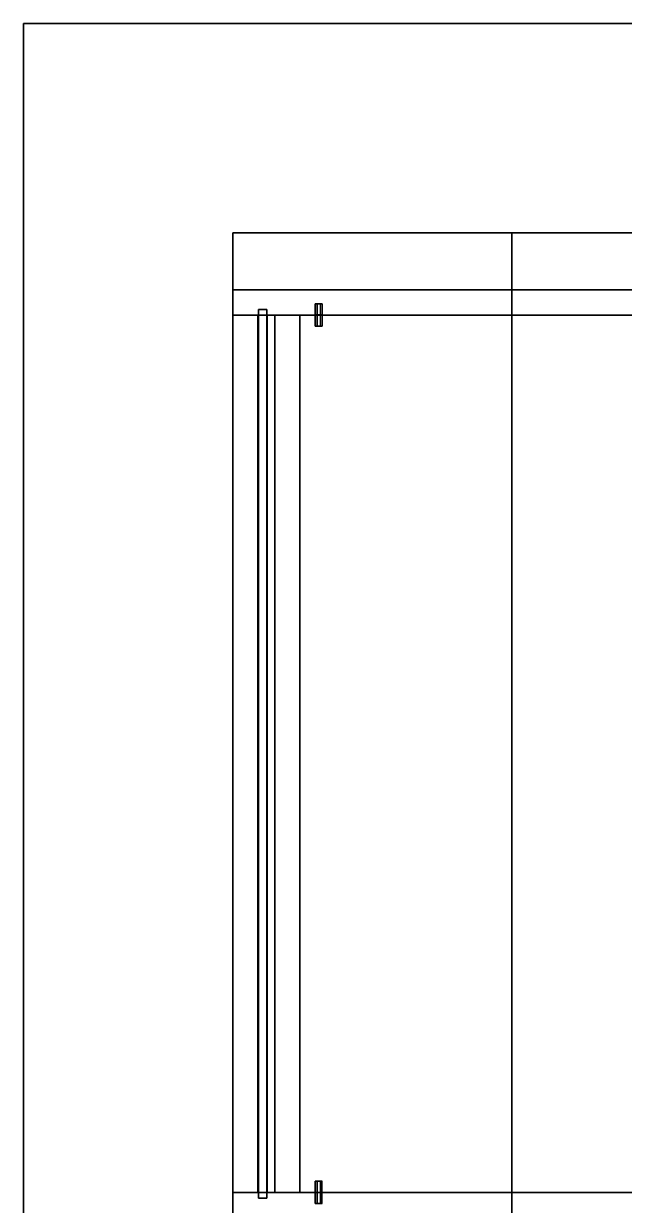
# Model space of a CAD drawing. Extents: x 0 to 2775, y -2341 to 0.
# Drawn here: x 18 to 449, y -848 to 0 of the extents above; entities that cross this region are included whole.
import ezdxf

# ---------------------------------------------------------------- set-up
doc = ezdxf.new("R2010")
doc.units = 0
for name, color, linetype in [('LAYER0', 7, 'CONTINUOUS'), ('LAYER1', 7, 'CONTINUOUS'), ('LAYER10', 7, 'CONTINUOUS'), ('LAYER151', 7, 'CONTINUOUS'), ('LAYER152', 7, 'CONTINUOUS'), ('LAYER153', 7, 'CONTINUOUS'), ('LAYER155', 254, 'CONTINUOUS'), ('LAYER157', 254, 'CONTINUOUS'), ('LAYER2', 2, 'CONTINUOUS'), ('LAYER24', 7, 'CONTINUOUS'), ('LAYER25', 7, 'CONTINUOUS'), ('LAYER27', 254, 'CONTINUOUS'), ('LAYER29', 254, 'CONTINUOUS'), ('LAYER30', 7, 'CONTINUOUS'), ('LAYER32', 254, 'CONTINUOUS'), ('LAYER34', 254, 'CONTINUOUS'), ('LAYER35', 7, 'CONTINUOUS'), ('LAYER37', 254, 'CONTINUOUS'), ('LAYER39', 254, 'CONTINUOUS'), ('LAYER40', 7, 'CONTINUOUS'), ('LAYER42', 254, 'CONTINUOUS'), ('LAYER44', 254, 'CONTINUOUS'), ('LAYER45', 7, 'CONTINUOUS'), ('LAYER47', 254, 'CONTINUOUS'), ('LAYER49', 254, 'CONTINUOUS'), ('LAYER50', 7, 'CONTINUOUS'), ('LAYER51', 7, 'CONTINUOUS'), ('LAYER53', 7, 'CONTINUOUS'), ('LAYER6', 7, 'CONTINUOUS')]:
    doc.layers.add(name, color=color, linetype=linetype)

msp = doc.modelspace()

# ---------------------------------------------------------------- linework, layer by layer
at = {"layer": 'LAYER0', "invisible_edges": 1}
for points in [[(2775, 0), (18, -2341), (18, 0), (2775, 0)], [(18, -2341), (2775, 0), (2775, -2341), (18, -2341)], [(18, 0, 5), (18, -2341), (18, -2341, 5), (18, 0, 5)], [(18, -2341), (18, 0, 5), (18, 0), (18, -2341)], [(18, 0, 5), (2775, 0), (18, 0), (18, 0, 5)], [(2775, 0), (18, 0, 5), (2775, 0, 5), (2775, 0)], [(2775, -2341, 5), (18, 0, 5), (18, -2341, 5), (2775, -2341, 5)], [(18, 0, 5), (2775, -2341, 5), (2775, 0, 5), (18, 0, 5)]]:
    msp.add_3dface(points, dxfattribs=at)
at = {"layer": 'LAYER1'}
for points, invisible_edges in [([(168, -150, 5), (18, 0, 5), (2775, 0, 5), (168, -150, 5)], 5), ([(18, 0, 5), (168, -150, 5), (18, -2341, 5), (18, 0, 5)], 3), ([(2775, 0, 2664), (2021, 0, 2236), (18, 0, 2664), (2775, 0, 2664)], 3), ([(796, 0, 2236), (18, 0, 2664), (2021, 0, 2236), (796, 0, 2236)], 3), ([(796, 0, 1106), (18, 0, 2664), (796, 0, 2236), (796, 0, 1106)], 3), ([(796, 0, 1106), (18, 0, 5), (18, 0, 2664), (796, 0, 1106)], 5), ([(18, 0, 5), (796, 0, 1106), (2775, 0, 5), (18, 0, 5)], 3), ([(18, 0, 2664), (18, -2341, 5), (18, -2341, 2664), (18, 0, 2664)], 1), ([(18, -2341, 5), (18, 0, 2664), (18, 0, 5), (18, -2341, 5)], 1), ([(168, -2191, 2664), (18, 0, 2664), (18, -2341, 2664), (168, -2191, 2664)], 5), ([(18, 0, 2664), (168, -2191, 2664), (168, -150, 2664), (18, 0, 2664)], 5), ([(18, 0, 2664), (168, -150, 2664), (2775, 0, 2664), (18, 0, 2664)], 3), ([(168, -150, 5), (2775, 0, 5), (2625, -150, 5), (168, -150, 5)], 3), ([(2775, 0, 2664), (168, -150, 2664), (2625, -150, 2664), (2775, 0, 2664)], 5), ([(168, -2191, 5), (18, -2341, 5), (168, -150, 5), (168, -2191, 5)], 3), ([(168, -150, 5), (168, -2191, 2664), (168, -2191, 5), (168, -150, 5)], 1), ([(168, -2191, 2664), (168, -150, 5), (168, -150, 2664), (168, -2191, 2664)], 1), ([(168, -150, 2664), (796, -150, 2236), (2625, -150, 2664), (168, -150, 2664)], 3), ([(168, -150, 2664), (796, -150, 1106), (796, -150, 2236), (168, -150, 2664)], 5), ([(1478.01, -150, 265), (168, -150, 5), (1538.01, -150, 265), (1478.01, -150, 265)], 3), ([(796, -150, 1106), (168, -150, 5), (1478.01, -150, 265), (796, -150, 1106)], 7), ([(168, -150, 5), (796, -150, 1106), (168, -150, 2664), (168, -150, 5)], 3), ([(2625, -150, 5), (1538.01, -150, 265), (168, -150, 5), (2625, -150, 5)], 3)]:
    msp.add_3dface(points, dxfattribs=dict(at, invisible_edges=invisible_edges))
at = {"layer": 'LAYER10', "invisible_edges": 1}
for points in [[(168, -838.334, 2464), (718, -209.0039, 2464), (168, -209.0039, 2464), (168, -838.334, 2464)], [(718, -209.0039, 2464), (168, -838.334, 2464), (718, -838.334, 2464), (718, -209.0039, 2464)], [(168, -209.0039, 2446), (718, -209.0039, 2464), (718, -209.0039, 2446), (168, -209.0039, 2446)], [(718, -209.0039, 2464), (168, -209.0039, 2446), (168, -209.0039, 2464), (718, -209.0039, 2464)], [(168, -209.0039, 2446), (168, -838.334, 2464), (168, -209.0039, 2464), (168, -209.0039, 2446)], [(168, -838.334, 2464), (168, -209.0039, 2446), (168, -838.334, 2446), (168, -838.334, 2464)], [(718, -838.334, 2446), (168, -209.0039, 2446), (718, -209.0039, 2446), (718, -838.334, 2446)], [(168, -209.0039, 2446), (718, -838.334, 2446), (168, -838.334, 2446), (168, -209.0039, 2446)], [(168, -838.334, 2464), (718, -838.334, 2446), (718, -838.334, 2464), (168, -838.334, 2464)], [(718, -838.334, 2446), (168, -838.334, 2464), (168, -838.334, 2446), (718, -838.334, 2446)]]:
    msp.add_3dface(points, dxfattribs=at)
at = {"layer": 'LAYER151', "invisible_edges": 1}
for points in [[(186.2999, -205.0029, 99), (192.2999, -842.333, 99), (186.2999, -842.333, 99), (186.2999, -205.0029, 99)], [(192.2999, -842.333, 99), (186.2999, -205.0029, 99), (192.2999, -205.0029, 99), (192.2999, -842.333, 99)], [(192.2999, -205.0029, 2450), (186.2999, -842.333, 2450), (192.2999, -842.333, 2450), (192.2999, -205.0029, 2450)], [(186.2999, -842.333, 2450), (192.2999, -205.0029, 2450), (186.2999, -205.0029, 2450), (186.2999, -842.333, 2450)], [(186.2999, -205.0029, 99), (192.2999, -205.0029, 2450), (192.2999, -205.0029, 99), (186.2999, -205.0029, 99)], [(192.2999, -205.0029, 2450), (186.2999, -205.0029, 99), (186.2999, -205.0029, 2450), (192.2999, -205.0029, 2450)], [(186.2999, -842.333, 2450), (186.2999, -205.0029, 99), (186.2999, -842.333, 99), (186.2999, -842.333, 2450)], [(186.2999, -205.0029, 99), (186.2999, -842.333, 2450), (186.2999, -205.0029, 2450), (186.2999, -205.0029, 99)], [(192.2999, -205.0029, 2450), (192.2999, -842.333, 99), (192.2999, -205.0029, 99), (192.2999, -205.0029, 2450)], [(192.2999, -842.333, 99), (192.2999, -205.0029, 2450), (192.2999, -842.333, 2450), (192.2999, -842.333, 99)], [(186.2999, -842.333, 2450), (192.2999, -842.333, 99), (192.2999, -842.333, 2450), (186.2999, -842.333, 2450)], [(192.2999, -842.333, 99), (186.2999, -842.333, 2450), (186.2999, -842.333, 99), (192.2999, -842.333, 99)]]:
    msp.add_3dface(points, dxfattribs=at)
at = {"layer": 'LAYER152', "invisible_edges": 1}
for points in [[(168, -209.0029, 1334.5), (168, -838.333, 1214.5), (168, -838.333, 1334.5), (168, -209.0029, 1334.5)], [(168, -838.333, 1214.5), (168, -209.0029, 1334.5), (168, -209.0029, 1214.5), (168, -838.333, 1214.5)], [(186, -209.0029, 1214.5), (168, -838.333, 1214.5), (168, -209.0029, 1214.5), (186, -209.0029, 1214.5)], [(168, -838.333, 1214.5), (186, -209.0029, 1214.5), (186, -838.333, 1214.5), (168, -838.333, 1214.5)], [(168, -209.0029, 1334.5), (186, -209.0029, 1214.5), (168, -209.0029, 1214.5), (168, -209.0029, 1334.5)], [(186, -209.0029, 1214.5), (168, -209.0029, 1334.5), (186, -209.0029, 1334.5), (186, -209.0029, 1214.5)], [(186, -838.333, 1334.5), (168, -209.0029, 1334.5), (168, -838.333, 1334.5), (186, -838.333, 1334.5)], [(168, -209.0029, 1334.5), (186, -838.333, 1334.5), (186, -209.0029, 1334.5), (168, -209.0029, 1334.5)], [(186, -209.0029, 1214.5), (186, -838.333, 1334.5), (186, -838.333, 1214.5), (186, -209.0029, 1214.5)], [(186, -838.333, 1334.5), (186, -209.0029, 1214.5), (186, -209.0029, 1334.5), (186, -838.333, 1334.5)], [(186, -838.333, 1334.5), (168, -838.333, 1214.5), (186, -838.333, 1214.5), (186, -838.333, 1334.5)], [(168, -838.333, 1214.5), (186, -838.333, 1334.5), (168, -838.333, 1334.5), (168, -838.333, 1214.5)]]:
    msp.add_3dface(points, dxfattribs=at)
at = {"layer": 'LAYER153', "invisible_edges": 1}
for points in [[(192.6, -209.0029, 1425), (658, -838.333, 1425), (192.6, -838.333, 1425), (192.6, -209.0029, 1425)], [(658, -838.333, 1425), (192.6, -209.0029, 1425), (658, -209.0029, 1425), (658, -838.333, 1425)], [(192.6, -209.0029, 1425), (658, -209.0029, 1443), (658, -209.0029, 1425), (192.6, -209.0029, 1425)], [(658, -209.0029, 1443), (192.6, -209.0029, 1425), (192.6, -209.0029, 1443), (658, -209.0029, 1443)], [(192.6, -838.333, 1443), (192.6, -209.0029, 1425), (192.6, -838.333, 1425), (192.6, -838.333, 1443)], [(192.6, -209.0029, 1425), (192.6, -838.333, 1443), (192.6, -209.0029, 1443), (192.6, -209.0029, 1425)], [(658, -209.0029, 1443), (192.6, -838.333, 1443), (658, -838.333, 1443), (658, -209.0029, 1443)], [(192.6, -838.333, 1443), (658, -209.0029, 1443), (192.6, -209.0029, 1443), (192.6, -838.333, 1443)], [(192.6, -838.333, 1443), (658, -838.333, 1425), (658, -838.333, 1443), (192.6, -838.333, 1443)], [(658, -838.333, 1425), (192.6, -838.333, 1443), (192.6, -838.333, 1425), (658, -838.333, 1425)]]:
    msp.add_3dface(points, dxfattribs=at)
at = {"layer": 'LAYER155'}
for points in [[(232.1, -830.333, 1422.5), (227.1, -830.333, 1422.5), (228.35, -830.333, 1424.665), (230.85, -830.333, 1424.665)], [(232.1, -830.333, 1422.5), (230.85, -830.333, 1420.335), (228.35, -830.333, 1420.335), (227.1, -830.333, 1422.5)], [(226.6, -838.283, 1422.5), (232.6, -838.283, 1422.5), (231.1, -838.283, 1425.098), (228.1, -838.283, 1425.098)], [(226.6, -838.283, 1422.5), (232.6, -838.283, 1422.5), (231.1, -838.283, 1419.902), (228.1, -838.283, 1419.902)], [(226.6, -838.3831, 1422.5), (232.6, -838.3831, 1422.5), (231.1, -838.3831, 1425.098), (228.1, -838.3831, 1425.098)], [(226.6, -838.3831, 1422.5), (232.6, -838.3831, 1422.5), (231.1, -838.3831, 1419.902), (228.1, -838.3831, 1419.902)], [(232.1, -846.333, 1422.5), (227.1, -846.333, 1422.5), (228.35, -846.333, 1424.665), (230.85, -846.333, 1424.665)], [(232.1, -846.333, 1422.5), (230.85, -846.333, 1420.335), (228.35, -846.333, 1420.335), (227.1, -846.333, 1422.5)]]:
    msp.add_3dface(points, dxfattribs=at)
at = {"layer": 'LAYER157'}
for points in [[(232.1, -201.0039, 1422.5), (227.1, -201.0039, 1422.5), (228.35, -201.0039, 1424.665), (230.85, -201.0039, 1424.665)], [(232.1, -201.0039, 1422.5), (230.85, -201.0039, 1420.335), (228.35, -201.0039, 1420.335), (227.1, -201.0039, 1422.5)], [(226.6, -208.9539, 1422.5), (232.6, -208.9539, 1422.5), (231.1, -208.9539, 1425.098), (228.1, -208.9539, 1425.098)], [(226.6, -208.9539, 1422.5), (232.6, -208.9539, 1422.5), (231.1, -208.9539, 1419.902), (228.1, -208.9539, 1419.902)], [(226.6, -209.054, 1422.5), (232.6, -209.054, 1422.5), (231.1, -209.054, 1425.098), (228.1, -209.054, 1425.098)], [(226.6, -209.054, 1422.5), (232.6, -209.054, 1422.5), (231.1, -209.054, 1419.902), (228.1, -209.054, 1419.902)], [(232.1, -217.0039, 1422.5), (227.1, -217.0039, 1422.5), (228.35, -217.0039, 1424.665), (230.85, -217.0039, 1424.665)], [(232.1, -217.0039, 1422.5), (230.85, -217.0039, 1420.335), (228.35, -217.0039, 1420.335), (227.1, -217.0039, 1422.5)]]:
    msp.add_3dface(points, dxfattribs=at)
at = {"layer": 'LAYER2', "invisible_edges": 1}
for points in [[(168, -150, 2664), (168, -2191, 2471), (168, -2191, 2664), (168, -150, 2664)], [(168, -2191, 2471), (168, -150, 2664), (168, -150, 2471), (168, -2191, 2471)], [(368, -150, 2471), (168, -2191, 2471), (168, -150, 2471), (368, -150, 2471)], [(168, -2191, 2471), (368, -150, 2471), (368, -2191, 2471), (168, -2191, 2471)], [(168, -150, 2664), (368, -150, 2471), (168, -150, 2471), (168, -150, 2664)], [(368, -150, 2471), (168, -150, 2664), (368, -150, 2664), (368, -150, 2471)], [(368, -2191, 2664), (168, -150, 2664), (168, -2191, 2664), (368, -2191, 2664)], [(168, -150, 2664), (368, -2191, 2664), (368, -150, 2664), (168, -150, 2664)], [(368, -150, 2471), (368, -2191, 2664), (368, -2191, 2471), (368, -150, 2471)], [(368, -2191, 2664), (368, -150, 2471), (368, -150, 2664), (368, -2191, 2664)]]:
    msp.add_3dface(points, dxfattribs=at)
at = {"layer": 'LAYER24', "invisible_edges": 1}
for points in [[(192.6, -838.334, 2039), (658, -209.0039, 2039), (192.6, -209.0039, 2039), (192.6, -838.334, 2039)], [(658, -209.0039, 2039), (192.6, -838.334, 2039), (658, -838.334, 2039), (658, -209.0039, 2039)], [(192.6, -209.0039, 2021), (658, -209.0039, 2039), (658, -209.0039, 2021), (192.6, -209.0039, 2021)], [(658, -209.0039, 2039), (192.6, -209.0039, 2021), (192.6, -209.0039, 2039), (658, -209.0039, 2039)], [(192.6, -209.0039, 2021), (192.6, -838.334, 2039), (192.6, -209.0039, 2039), (192.6, -209.0039, 2021)], [(192.6, -838.334, 2039), (192.6, -209.0039, 2021), (192.6, -838.334, 2021), (192.6, -838.334, 2039)], [(658, -838.334, 2021), (192.6, -209.0039, 2021), (658, -209.0039, 2021), (658, -838.334, 2021)], [(192.6, -209.0039, 2021), (658, -838.334, 2021), (192.6, -838.334, 2021), (192.6, -209.0039, 2021)], [(192.6, -838.334, 2039), (658, -838.334, 2021), (658, -838.334, 2039), (192.6, -838.334, 2039)], [(658, -838.334, 2021), (192.6, -838.334, 2039), (192.6, -838.334, 2021), (658, -838.334, 2021)]]:
    msp.add_3dface(points, dxfattribs=at)
at = {"layer": 'LAYER25', "invisible_edges": 1}
for points in [[(192.6, -209.0039, 889), (658, -838.334, 889), (192.6, -838.334, 889), (192.6, -209.0039, 889)], [(658, -838.334, 889), (192.6, -209.0039, 889), (658, -209.0039, 889), (658, -838.334, 889)], [(192.6, -209.0039, 889), (658, -209.0039, 907), (658, -209.0039, 889), (192.6, -209.0039, 889)], [(658, -209.0039, 907), (192.6, -209.0039, 889), (192.6, -209.0039, 907), (658, -209.0039, 907)], [(192.6, -838.334, 907), (192.6, -209.0039, 889), (192.6, -838.334, 889), (192.6, -838.334, 907)], [(192.6, -209.0039, 889), (192.6, -838.334, 907), (192.6, -209.0039, 907), (192.6, -209.0039, 889)], [(658, -209.0039, 907), (192.6, -838.334, 907), (658, -838.334, 907), (658, -209.0039, 907)], [(192.6, -838.334, 907), (658, -209.0039, 907), (192.6, -209.0039, 907), (192.6, -838.334, 907)], [(192.6, -838.334, 907), (658, -838.334, 889), (658, -838.334, 907), (192.6, -838.334, 907)], [(658, -838.334, 889), (192.6, -838.334, 907), (192.6, -838.334, 889), (658, -838.334, 889)]]:
    msp.add_3dface(points, dxfattribs=at)
at = {"layer": 'LAYER27'}
for points in [[(232.1, -830.334, 886.5), (227.1, -830.334, 886.5), (228.35, -830.334, 888.665), (230.85, -830.334, 888.665)], [(232.1, -830.334, 886.5), (230.85, -830.334, 884.3349), (228.35, -830.334, 884.3349), (227.1, -830.334, 886.5)], [(226.6, -838.2839, 886.5), (232.6, -838.2839, 886.5), (231.1, -838.2839, 889.0981), (228.1, -838.2839, 889.0981)], [(226.6, -838.2839, 886.5), (232.6, -838.2839, 886.5), (231.1, -838.2839, 883.9019), (228.1, -838.2839, 883.9019)], [(226.6, -838.384, 886.5), (232.6, -838.384, 886.5), (231.1, -838.384, 889.0981), (228.1, -838.384, 889.0981)], [(226.6, -838.384, 886.5), (232.6, -838.384, 886.5), (231.1, -838.384, 883.9019), (228.1, -838.384, 883.9019)], [(232.1, -846.334, 886.5), (227.1, -846.334, 886.5), (228.35, -846.334, 888.665), (230.85, -846.334, 888.665)], [(232.1, -846.334, 886.5), (230.85, -846.334, 884.3349), (228.35, -846.334, 884.3349), (227.1, -846.334, 886.5)]]:
    msp.add_3dface(points, dxfattribs=at)
at = {"layer": 'LAYER29'}
for points in [[(232.1, -201.0039, 886.5), (227.1, -201.0039, 886.5), (228.35, -201.0039, 888.665), (230.85, -201.0039, 888.665)], [(232.1, -201.0039, 886.5), (230.85, -201.0039, 884.3349), (228.35, -201.0039, 884.3349), (227.1, -201.0039, 886.5)], [(226.6, -208.9539, 886.5), (232.6, -208.9539, 886.5), (231.1, -208.9539, 889.0981), (228.1, -208.9539, 889.0981)], [(226.6, -208.9539, 886.5), (232.6, -208.9539, 886.5), (231.1, -208.9539, 883.9019), (228.1, -208.9539, 883.9019)], [(226.6, -209.054, 886.5), (232.6, -209.054, 886.5), (231.1, -209.054, 889.0981), (228.1, -209.054, 889.0981)], [(226.6, -209.054, 886.5), (232.6, -209.054, 886.5), (231.1, -209.054, 883.9019), (228.1, -209.054, 883.9019)], [(232.1, -217.0039, 886.5), (227.1, -217.0039, 886.5), (228.35, -217.0039, 888.665), (230.85, -217.0039, 888.665)], [(232.1, -217.0039, 886.5), (230.85, -217.0039, 884.3349), (228.35, -217.0039, 884.3349), (227.1, -217.0039, 886.5)]]:
    msp.add_3dface(points, dxfattribs=at)
at = {"layer": 'LAYER30', "invisible_edges": 1}
for points in [[(192.6, -209.0039, 353), (658, -838.334, 353), (192.6, -838.334, 353), (192.6, -209.0039, 353)], [(658, -838.334, 353), (192.6, -209.0039, 353), (658, -209.0039, 353), (658, -838.334, 353)], [(192.6, -209.0039, 353), (658, -209.0039, 371), (658, -209.0039, 353), (192.6, -209.0039, 353)], [(658, -209.0039, 371), (192.6, -209.0039, 353), (192.6, -209.0039, 371), (658, -209.0039, 371)], [(192.6, -838.334, 371), (192.6, -209.0039, 353), (192.6, -838.334, 353), (192.6, -838.334, 371)], [(192.6, -209.0039, 353), (192.6, -838.334, 371), (192.6, -209.0039, 371), (192.6, -209.0039, 353)], [(658, -209.0039, 371), (192.6, -838.334, 371), (658, -838.334, 371), (658, -209.0039, 371)], [(192.6, -838.334, 371), (658, -209.0039, 371), (192.6, -209.0039, 371), (192.6, -838.334, 371)], [(192.6, -838.334, 371), (658, -838.334, 353), (658, -838.334, 371), (192.6, -838.334, 371)], [(658, -838.334, 353), (192.6, -838.334, 371), (192.6, -838.334, 353), (658, -838.334, 353)]]:
    msp.add_3dface(points, dxfattribs=at)
at = {"layer": 'LAYER32'}
for points in [[(232.1, -830.334, 350.5), (227.1, -830.334, 350.5), (228.35, -830.334, 352.665), (230.85, -830.334, 352.665)], [(232.1, -830.334, 350.5), (230.85, -830.334, 348.3349), (228.35, -830.334, 348.3349), (227.1, -830.334, 350.5)], [(226.6, -838.2839, 350.5), (232.6, -838.2839, 350.5), (231.1, -838.2839, 353.0981), (228.1, -838.2839, 353.0981)], [(226.6, -838.2839, 350.5), (232.6, -838.2839, 350.5), (231.1, -838.2839, 347.9019), (228.1, -838.2839, 347.9019)], [(226.6, -838.384, 350.5), (232.6, -838.384, 350.5), (231.1, -838.384, 353.0981), (228.1, -838.384, 353.0981)], [(226.6, -838.384, 350.5), (232.6, -838.384, 350.5), (231.1, -838.384, 347.9019), (228.1, -838.384, 347.9019)], [(232.1, -846.334, 350.5), (227.1, -846.334, 350.5), (228.35, -846.334, 352.665), (230.85, -846.334, 352.665)], [(232.1, -846.334, 350.5), (230.85, -846.334, 348.3349), (228.35, -846.334, 348.3349), (227.1, -846.334, 350.5)]]:
    msp.add_3dface(points, dxfattribs=at)
at = {"layer": 'LAYER34'}
for points in [[(232.1, -201.0039, 350.5), (227.1, -201.0039, 350.5), (228.35, -201.0039, 352.665), (230.85, -201.0039, 352.665)], [(232.1, -201.0039, 350.5), (230.85, -201.0039, 348.3349), (228.35, -201.0039, 348.3349), (227.1, -201.0039, 350.5)], [(226.6, -208.9539, 350.5), (232.6, -208.9539, 350.5), (231.1, -208.9539, 353.0981), (228.1, -208.9539, 353.0981)], [(226.6, -208.9539, 350.5), (232.6, -208.9539, 350.5), (231.1, -208.9539, 347.9019), (228.1, -208.9539, 347.9019)], [(226.6, -209.054, 350.5), (232.6, -209.054, 350.5), (231.1, -209.054, 353.0981), (228.1, -209.054, 353.0981)], [(226.6, -209.054, 350.5), (232.6, -209.054, 350.5), (231.1, -209.054, 347.9019), (228.1, -209.054, 347.9019)], [(232.1, -217.0039, 350.5), (227.1, -217.0039, 350.5), (228.35, -217.0039, 352.665), (230.85, -217.0039, 352.665)], [(232.1, -217.0039, 350.5), (230.85, -217.0039, 348.3349), (228.35, -217.0039, 348.3349), (227.1, -217.0039, 350.5)]]:
    msp.add_3dface(points, dxfattribs=at)
at = {"layer": 'LAYER35', "invisible_edges": 1}
for points in [[(192.6, -209.0039, 621), (658, -838.334, 621), (192.6, -838.334, 621), (192.6, -209.0039, 621)], [(658, -838.334, 621), (192.6, -209.0039, 621), (658, -209.0039, 621), (658, -838.334, 621)], [(192.6, -209.0039, 621), (658, -209.0039, 639), (658, -209.0039, 621), (192.6, -209.0039, 621)], [(658, -209.0039, 639), (192.6, -209.0039, 621), (192.6, -209.0039, 639), (658, -209.0039, 639)], [(192.6, -838.334, 639), (192.6, -209.0039, 621), (192.6, -838.334, 621), (192.6, -838.334, 639)], [(192.6, -209.0039, 621), (192.6, -838.334, 639), (192.6, -209.0039, 639), (192.6, -209.0039, 621)], [(658, -209.0039, 639), (192.6, -838.334, 639), (658, -838.334, 639), (658, -209.0039, 639)], [(192.6, -838.334, 639), (658, -209.0039, 639), (192.6, -209.0039, 639), (192.6, -838.334, 639)], [(192.6, -838.334, 639), (658, -838.334, 621), (658, -838.334, 639), (192.6, -838.334, 639)], [(658, -838.334, 621), (192.6, -838.334, 639), (192.6, -838.334, 621), (658, -838.334, 621)]]:
    msp.add_3dface(points, dxfattribs=at)
at = {"layer": 'LAYER37'}
for points in [[(232.1, -830.334, 618.5), (227.1, -830.334, 618.5), (228.35, -830.334, 620.665), (230.85, -830.334, 620.665)], [(232.1, -830.334, 618.5), (230.85, -830.334, 616.3349), (228.35, -830.334, 616.3349), (227.1, -830.334, 618.5)], [(226.6, -838.2839, 618.5), (232.6, -838.2839, 618.5), (231.1, -838.2839, 621.0981), (228.1, -838.2839, 621.0981)], [(226.6, -838.2839, 618.5), (232.6, -838.2839, 618.5), (231.1, -838.2839, 615.9019), (228.1, -838.2839, 615.9019)], [(226.6, -838.384, 618.5), (232.6, -838.384, 618.5), (231.1, -838.384, 621.0981), (228.1, -838.384, 621.0981)], [(226.6, -838.384, 618.5), (232.6, -838.384, 618.5), (231.1, -838.384, 615.9019), (228.1, -838.384, 615.9019)], [(232.1, -846.334, 618.5), (227.1, -846.334, 618.5), (228.35, -846.334, 620.665), (230.85, -846.334, 620.665)], [(232.1, -846.334, 618.5), (230.85, -846.334, 616.3349), (228.35, -846.334, 616.3349), (227.1, -846.334, 618.5)]]:
    msp.add_3dface(points, dxfattribs=at)
at = {"layer": 'LAYER39'}
for points in [[(232.1, -201.0039, 618.5), (227.1, -201.0039, 618.5), (228.35, -201.0039, 620.665), (230.85, -201.0039, 620.665)], [(232.1, -201.0039, 618.5), (230.85, -201.0039, 616.3349), (228.35, -201.0039, 616.3349), (227.1, -201.0039, 618.5)], [(226.6, -208.9539, 618.5), (232.6, -208.9539, 618.5), (231.1, -208.9539, 621.0981), (228.1, -208.9539, 621.0981)], [(226.6, -208.9539, 618.5), (232.6, -208.9539, 618.5), (231.1, -208.9539, 615.9019), (228.1, -208.9539, 615.9019)], [(226.6, -209.054, 618.5), (232.6, -209.054, 618.5), (231.1, -209.054, 621.0981), (228.1, -209.054, 621.0981)], [(226.6, -209.054, 618.5), (232.6, -209.054, 618.5), (231.1, -209.054, 615.9019), (228.1, -209.054, 615.9019)], [(232.1, -217.0039, 618.5), (227.1, -217.0039, 618.5), (228.35, -217.0039, 620.665), (230.85, -217.0039, 620.665)], [(232.1, -217.0039, 618.5), (230.85, -217.0039, 616.3349), (228.35, -217.0039, 616.3349), (227.1, -217.0039, 618.5)]]:
    msp.add_3dface(points, dxfattribs=at)
at = {"layer": 'LAYER40', "invisible_edges": 1}
for points in [[(192.6, -209.0039, 1157), (658, -838.334, 1157), (192.6, -838.334, 1157), (192.6, -209.0039, 1157)], [(658, -838.334, 1157), (192.6, -209.0039, 1157), (658, -209.0039, 1157), (658, -838.334, 1157)], [(192.6, -209.0039, 1157), (658, -209.0039, 1175), (658, -209.0039, 1157), (192.6, -209.0039, 1157)], [(658, -209.0039, 1175), (192.6, -209.0039, 1157), (192.6, -209.0039, 1175), (658, -209.0039, 1175)], [(192.6, -838.334, 1175), (192.6, -209.0039, 1157), (192.6, -838.334, 1157), (192.6, -838.334, 1175)], [(192.6, -209.0039, 1157), (192.6, -838.334, 1175), (192.6, -209.0039, 1175), (192.6, -209.0039, 1157)], [(658, -209.0039, 1175), (192.6, -838.334, 1175), (658, -838.334, 1175), (658, -209.0039, 1175)], [(192.6, -838.334, 1175), (658, -209.0039, 1175), (192.6, -209.0039, 1175), (192.6, -838.334, 1175)], [(192.6, -838.334, 1175), (658, -838.334, 1157), (658, -838.334, 1175), (192.6, -838.334, 1175)], [(658, -838.334, 1157), (192.6, -838.334, 1175), (192.6, -838.334, 1157), (658, -838.334, 1157)]]:
    msp.add_3dface(points, dxfattribs=at)
at = {"layer": 'LAYER42'}
for points in [[(232.1, -830.334, 1154.5), (227.1, -830.334, 1154.5), (228.35, -830.334, 1156.665), (230.85, -830.334, 1156.665)], [(232.1, -830.334, 1154.5), (230.85, -830.334, 1152.335), (228.35, -830.334, 1152.335), (227.1, -830.334, 1154.5)], [(226.6, -838.2839, 1154.5), (232.6, -838.2839, 1154.5), (231.1, -838.2839, 1157.098), (228.1, -838.2839, 1157.098)], [(226.6, -838.2839, 1154.5), (232.6, -838.2839, 1154.5), (231.1, -838.2839, 1151.902), (228.1, -838.2839, 1151.902)], [(226.6, -838.384, 1154.5), (232.6, -838.384, 1154.5), (231.1, -838.384, 1157.098), (228.1, -838.384, 1157.098)], [(226.6, -838.384, 1154.5), (232.6, -838.384, 1154.5), (231.1, -838.384, 1151.902), (228.1, -838.384, 1151.902)], [(232.1, -846.334, 1154.5), (227.1, -846.334, 1154.5), (228.35, -846.334, 1156.665), (230.85, -846.334, 1156.665)], [(232.1, -846.334, 1154.5), (230.85, -846.334, 1152.335), (228.35, -846.334, 1152.335), (227.1, -846.334, 1154.5)]]:
    msp.add_3dface(points, dxfattribs=at)
at = {"layer": 'LAYER44'}
for points in [[(232.1, -201.0039, 1154.5), (227.1, -201.0039, 1154.5), (228.35, -201.0039, 1156.665), (230.85, -201.0039, 1156.665)], [(232.1, -201.0039, 1154.5), (230.85, -201.0039, 1152.335), (228.35, -201.0039, 1152.335), (227.1, -201.0039, 1154.5)], [(226.6, -208.9539, 1154.5), (232.6, -208.9539, 1154.5), (231.1, -208.9539, 1157.098), (228.1, -208.9539, 1157.098)], [(226.6, -208.9539, 1154.5), (232.6, -208.9539, 1154.5), (231.1, -208.9539, 1151.902), (228.1, -208.9539, 1151.902)], [(226.6, -209.054, 1154.5), (232.6, -209.054, 1154.5), (231.1, -209.054, 1157.098), (228.1, -209.054, 1157.098)], [(226.6, -209.054, 1154.5), (232.6, -209.054, 1154.5), (231.1, -209.054, 1151.902), (228.1, -209.054, 1151.902)], [(232.1, -217.0039, 1154.5), (227.1, -217.0039, 1154.5), (228.35, -217.0039, 1156.665), (230.85, -217.0039, 1156.665)], [(232.1, -217.0039, 1154.5), (230.85, -217.0039, 1152.335), (228.35, -217.0039, 1152.335), (227.1, -217.0039, 1154.5)]]:
    msp.add_3dface(points, dxfattribs=at)
at = {"layer": 'LAYER45', "invisible_edges": 1}
for points in [[(192.6, -209.0039, 1693), (658, -838.334, 1693), (192.6, -838.334, 1693), (192.6, -209.0039, 1693)], [(658, -838.334, 1693), (192.6, -209.0039, 1693), (658, -209.0039, 1693), (658, -838.334, 1693)], [(192.6, -209.0039, 1693), (658, -209.0039, 1711), (658, -209.0039, 1693), (192.6, -209.0039, 1693)], [(658, -209.0039, 1711), (192.6, -209.0039, 1693), (192.6, -209.0039, 1711), (658, -209.0039, 1711)], [(192.6, -838.334, 1711), (192.6, -209.0039, 1693), (192.6, -838.334, 1693), (192.6, -838.334, 1711)], [(192.6, -209.0039, 1693), (192.6, -838.334, 1711), (192.6, -209.0039, 1711), (192.6, -209.0039, 1693)], [(658, -209.0039, 1711), (192.6, -838.334, 1711), (658, -838.334, 1711), (658, -209.0039, 1711)], [(192.6, -838.334, 1711), (658, -209.0039, 1711), (192.6, -209.0039, 1711), (192.6, -838.334, 1711)], [(192.6, -838.334, 1711), (658, -838.334, 1693), (658, -838.334, 1711), (192.6, -838.334, 1711)], [(658, -838.334, 1693), (192.6, -838.334, 1711), (192.6, -838.334, 1693), (658, -838.334, 1693)]]:
    msp.add_3dface(points, dxfattribs=at)
at = {"layer": 'LAYER47'}
for points in [[(232.1, -830.334, 1690.5), (227.1, -830.334, 1690.5), (228.35, -830.334, 1692.665), (230.85, -830.334, 1692.665)], [(232.1, -830.334, 1690.5), (230.85, -830.334, 1688.335), (228.35, -830.334, 1688.335), (227.1, -830.334, 1690.5)], [(226.6, -838.2839, 1690.5), (232.6, -838.2839, 1690.5), (231.1, -838.2839, 1693.098), (228.1, -838.2839, 1693.098)], [(226.6, -838.2839, 1690.5), (232.6, -838.2839, 1690.5), (231.1, -838.2839, 1687.902), (228.1, -838.2839, 1687.902)], [(226.6, -838.384, 1690.5), (232.6, -838.384, 1690.5), (231.1, -838.384, 1693.098), (228.1, -838.384, 1693.098)], [(226.6, -838.384, 1690.5), (232.6, -838.384, 1690.5), (231.1, -838.384, 1687.902), (228.1, -838.384, 1687.902)], [(232.1, -846.334, 1690.5), (227.1, -846.334, 1690.5), (228.35, -846.334, 1692.665), (230.85, -846.334, 1692.665)], [(232.1, -846.334, 1690.5), (230.85, -846.334, 1688.335), (228.35, -846.334, 1688.335), (227.1, -846.334, 1690.5)]]:
    msp.add_3dface(points, dxfattribs=at)
at = {"layer": 'LAYER49'}
for points in [[(232.1, -201.0039, 1690.5), (227.1, -201.0039, 1690.5), (228.35, -201.0039, 1692.665), (230.85, -201.0039, 1692.665)], [(232.1, -201.0039, 1690.5), (230.85, -201.0039, 1688.335), (228.35, -201.0039, 1688.335), (227.1, -201.0039, 1690.5)], [(226.6, -208.9539, 1690.5), (232.6, -208.9539, 1690.5), (231.1, -208.9539, 1693.098), (228.1, -208.9539, 1693.098)], [(226.6, -208.9539, 1690.5), (232.6, -208.9539, 1690.5), (231.1, -208.9539, 1687.902), (228.1, -208.9539, 1687.902)], [(226.6, -209.054, 1690.5), (232.6, -209.054, 1690.5), (231.1, -209.054, 1693.098), (228.1, -209.054, 1693.098)], [(226.6, -209.054, 1690.5), (232.6, -209.054, 1690.5), (231.1, -209.054, 1687.902), (228.1, -209.054, 1687.902)], [(232.1, -217.0039, 1690.5), (227.1, -217.0039, 1690.5), (228.35, -217.0039, 1692.665), (230.85, -217.0039, 1692.665)], [(232.1, -217.0039, 1690.5), (230.85, -217.0039, 1688.335), (228.35, -217.0039, 1688.335), (227.1, -217.0039, 1690.5)]]:
    msp.add_3dface(points, dxfattribs=at)
at = {"layer": 'LAYER50', "invisible_edges": 1}
for points in [[(168, -838.334, 2465), (718, -838.334, 5), (168, -838.334, 5), (168, -838.334, 2465)], [(718, -838.334, 5), (168, -838.334, 2465), (718, -838.334, 2465), (718, -838.334, 5)], [(168, -856.334, 5), (718, -838.334, 5), (718, -856.334, 5), (168, -856.334, 5)], [(718, -838.334, 5), (168, -856.334, 5), (168, -838.334, 5), (718, -838.334, 5)], [(168, -838.334, 2465), (718, -856.334, 2465), (718, -838.334, 2465), (168, -838.334, 2465)], [(718, -856.334, 2465), (168, -838.334, 2465), (168, -856.334, 2465), (718, -856.334, 2465)], [(168, -856.334, 5), (168, -838.334, 2465), (168, -838.334, 5), (168, -856.334, 5)], [(168, -838.334, 2465), (168, -856.334, 5), (168, -856.334, 2465), (168, -838.334, 2465)]]:
    msp.add_3dface(points, dxfattribs=at)
at = {"layer": 'LAYER51', "invisible_edges": 1}
for points in [[(168, -209.0039, 85), (718, -838.334, 85), (168, -838.334, 85), (168, -209.0039, 85)], [(718, -838.334, 85), (168, -209.0039, 85), (718, -209.0039, 85), (718, -838.334, 85)], [(168, -209.0039, 85), (718, -209.0039, 103), (718, -209.0039, 85), (168, -209.0039, 85)], [(718, -209.0039, 103), (168, -209.0039, 85), (168, -209.0039, 103), (718, -209.0039, 103)], [(168, -838.334, 103), (168, -209.0039, 85), (168, -838.334, 85), (168, -838.334, 103)], [(168, -209.0039, 85), (168, -838.334, 103), (168, -209.0039, 103), (168, -209.0039, 85)], [(718, -209.0039, 103), (168, -838.334, 103), (718, -838.334, 103), (718, -209.0039, 103)], [(168, -838.334, 103), (718, -209.0039, 103), (168, -209.0039, 103), (168, -838.334, 103)], [(168, -838.334, 103), (718, -838.334, 85), (718, -838.334, 103), (168, -838.334, 103)], [(718, -838.334, 85), (168, -838.334, 103), (168, -838.334, 85), (718, -838.334, 85)]]:
    msp.add_3dface(points, dxfattribs=at)
at = {"layer": 'LAYER53', "invisible_edges": 1}
for points in [[(198, -209.0039, 85), (198, -838.334, 5), (198, -838.334, 85), (198, -209.0039, 85)], [(198, -838.334, 5), (198, -209.0039, 85), (198, -209.0039, 5), (198, -838.334, 5)], [(216, -209.0039, 5), (198, -838.334, 5), (198, -209.0039, 5), (216, -209.0039, 5)], [(198, -838.334, 5), (216, -209.0039, 5), (216, -838.334, 5), (198, -838.334, 5)], [(198, -209.0039, 85), (216, -209.0039, 5), (198, -209.0039, 5), (198, -209.0039, 85)], [(216, -209.0039, 5), (198, -209.0039, 85), (216, -209.0039, 85), (216, -209.0039, 5)], [(216, -838.334, 85), (198, -209.0039, 85), (198, -838.334, 85), (216, -838.334, 85)], [(198, -209.0039, 85), (216, -838.334, 85), (216, -209.0039, 85), (198, -209.0039, 85)], [(216, -209.0039, 5), (216, -838.334, 85), (216, -838.334, 5), (216, -209.0039, 5)], [(216, -838.334, 85), (216, -209.0039, 5), (216, -209.0039, 85), (216, -838.334, 85)], [(216, -838.334, 85), (198, -838.334, 5), (216, -838.334, 5), (216, -838.334, 85)], [(198, -838.334, 5), (216, -838.334, 85), (198, -838.334, 85), (198, -838.334, 5)]]:
    msp.add_3dface(points, dxfattribs=at)
at = {"layer": 'LAYER6', "invisible_edges": 1}
for points in [[(168, -209, 5), (718, -191, 5), (718, -209, 5), (168, -209, 5)], [(718, -191, 5), (168, -209, 5), (168, -191, 5), (718, -191, 5)], [(168, -191, 2465), (718, -209, 2465), (718, -191, 2465), (168, -191, 2465)], [(718, -209, 2465), (168, -191, 2465), (168, -209, 2465), (718, -209, 2465)], [(168, -191, 2465), (168, -209, 5), (168, -209, 2465), (168, -191, 2465)], [(168, -209, 5), (168, -191, 2465), (168, -191, 5), (168, -209, 5)], [(718, -191, 5), (168, -191, 2465), (718, -191, 2465), (718, -191, 5)], [(168, -191, 2465), (718, -191, 5), (168, -191, 5), (168, -191, 2465)], [(168, -209, 5), (718, -209, 2465), (168, -209, 2465), (168, -209, 5)], [(718, -209, 2465), (168, -209, 5), (718, -209, 5), (718, -209, 2465)]]:
    msp.add_3dface(points, dxfattribs=at)

# ---------------------------------------------------------------- meshes
at = {"layer": 'LAYER155'}
mesh = msp.add_polymesh((2, 6), dxfattribs=dict(at, n_close=True))
for k, corner in enumerate([(232.1, -830.333, 1422.5), (230.85, -830.333, 1424.665), (228.35, -830.333, 1424.665), (227.1, -830.333, 1422.5), (228.35, -830.333, 1420.335), (230.85, -830.333, 1420.335), (232.1, -846.333, 1422.5), (230.85, -846.333, 1424.665), (228.35, -846.333, 1424.665), (227.1, -846.333, 1422.5), (228.35, -846.333, 1420.335), (230.85, -846.333, 1420.335)]):
    mesh.set_mesh_vertex(divmod(k, 6), corner)
mesh = msp.add_polymesh((2, 6), dxfattribs=dict(at, n_close=True))
for k, corner in enumerate([(232.6, -838.283, 1422.5), (231.1, -838.283, 1425.098), (228.1, -838.283, 1425.098), (226.6, -838.283, 1422.5), (228.1, -838.283, 1419.902), (231.1, -838.283, 1419.902), (232.6, -838.3831, 1422.5), (231.1, -838.3831, 1425.098), (228.1, -838.3831, 1425.098), (226.6, -838.3831, 1422.5), (228.1, -838.3831, 1419.902), (231.1, -838.3831, 1419.902)]):
    mesh.set_mesh_vertex(divmod(k, 6), corner)
at = {"layer": 'LAYER157'}
mesh = msp.add_polymesh((2, 6), dxfattribs=dict(at, n_close=True))
for k, corner in enumerate([(232.1, -217.0039, 1422.5), (230.85, -217.0039, 1424.665), (228.35, -217.0039, 1424.665), (227.1, -217.0039, 1422.5), (228.35, -217.0039, 1420.335), (230.85, -217.0039, 1420.335), (232.1, -201.0039, 1422.5), (230.85, -201.0039, 1424.665), (228.35, -201.0039, 1424.665), (227.1, -201.0039, 1422.5), (228.35, -201.0039, 1420.335), (230.85, -201.0039, 1420.335)]):
    mesh.set_mesh_vertex(divmod(k, 6), corner)
mesh = msp.add_polymesh((2, 6), dxfattribs=dict(at, n_close=True))
for k, corner in enumerate([(232.6, -209.054, 1422.5), (231.1, -209.054, 1425.098), (228.1, -209.054, 1425.098), (226.6, -209.054, 1422.5), (228.1, -209.054, 1419.902), (231.1, -209.054, 1419.902), (232.6, -208.9539, 1422.5), (231.1, -208.9539, 1425.098), (228.1, -208.9539, 1425.098), (226.6, -208.9539, 1422.5), (228.1, -208.9539, 1419.902), (231.1, -208.9539, 1419.902)]):
    mesh.set_mesh_vertex(divmod(k, 6), corner)
at = {"layer": 'LAYER27'}
mesh = msp.add_polymesh((2, 6), dxfattribs=dict(at, n_close=True))
for k, corner in enumerate([(232.1, -830.334, 886.5), (230.85, -830.334, 888.665), (228.35, -830.334, 888.665), (227.1, -830.334, 886.5), (228.35, -830.334, 884.3349), (230.85, -830.334, 884.3349), (232.1, -846.334, 886.5), (230.85, -846.334, 888.665), (228.35, -846.334, 888.665), (227.1, -846.334, 886.5), (228.35, -846.334, 884.3349), (230.85, -846.334, 884.3349)]):
    mesh.set_mesh_vertex(divmod(k, 6), corner)
mesh = msp.add_polymesh((2, 6), dxfattribs=dict(at, n_close=True))
for k, corner in enumerate([(232.6, -838.2839, 886.5), (231.1, -838.2839, 889.0981), (228.1, -838.2839, 889.0981), (226.6, -838.2839, 886.5), (228.1, -838.2839, 883.9019), (231.1, -838.2839, 883.9019), (232.6, -838.384, 886.5), (231.1, -838.384, 889.0981), (228.1, -838.384, 889.0981), (226.6, -838.384, 886.5), (228.1, -838.384, 883.9019), (231.1, -838.384, 883.9019)]):
    mesh.set_mesh_vertex(divmod(k, 6), corner)
at = {"layer": 'LAYER29'}
mesh = msp.add_polymesh((2, 6), dxfattribs=dict(at, n_close=True))
for k, corner in enumerate([(232.1, -217.0039, 886.5), (230.85, -217.0039, 888.665), (228.35, -217.0039, 888.665), (227.1, -217.0039, 886.5), (228.35, -217.0039, 884.3349), (230.85, -217.0039, 884.3349), (232.1, -201.0039, 886.5), (230.85, -201.0039, 888.665), (228.35, -201.0039, 888.665), (227.1, -201.0039, 886.5), (228.35, -201.0039, 884.3349), (230.85, -201.0039, 884.3349)]):
    mesh.set_mesh_vertex(divmod(k, 6), corner)
mesh = msp.add_polymesh((2, 6), dxfattribs=dict(at, n_close=True))
for k, corner in enumerate([(232.6, -209.054, 886.5), (231.1, -209.054, 889.0981), (228.1, -209.054, 889.0981), (226.6, -209.054, 886.5), (228.1, -209.054, 883.9019), (231.1, -209.054, 883.9019), (232.6, -208.9539, 886.5), (231.1, -208.9539, 889.0981), (228.1, -208.9539, 889.0981), (226.6, -208.9539, 886.5), (228.1, -208.9539, 883.9019), (231.1, -208.9539, 883.9019)]):
    mesh.set_mesh_vertex(divmod(k, 6), corner)
at = {"layer": 'LAYER32'}
mesh = msp.add_polymesh((2, 6), dxfattribs=dict(at, n_close=True))
for k, corner in enumerate([(232.1, -830.334, 350.5), (230.85, -830.334, 352.665), (228.35, -830.334, 352.665), (227.1, -830.334, 350.5), (228.35, -830.334, 348.3349), (230.85, -830.334, 348.3349), (232.1, -846.334, 350.5), (230.85, -846.334, 352.665), (228.35, -846.334, 352.665), (227.1, -846.334, 350.5), (228.35, -846.334, 348.3349), (230.85, -846.334, 348.3349)]):
    mesh.set_mesh_vertex(divmod(k, 6), corner)
mesh = msp.add_polymesh((2, 6), dxfattribs=dict(at, n_close=True))
for k, corner in enumerate([(232.6, -838.2839, 350.5), (231.1, -838.2839, 353.0981), (228.1, -838.2839, 353.0981), (226.6, -838.2839, 350.5), (228.1, -838.2839, 347.9019), (231.1, -838.2839, 347.9019), (232.6, -838.384, 350.5), (231.1, -838.384, 353.0981), (228.1, -838.384, 353.0981), (226.6, -838.384, 350.5), (228.1, -838.384, 347.9019), (231.1, -838.384, 347.9019)]):
    mesh.set_mesh_vertex(divmod(k, 6), corner)
at = {"layer": 'LAYER34'}
mesh = msp.add_polymesh((2, 6), dxfattribs=dict(at, n_close=True))
for k, corner in enumerate([(232.1, -217.0039, 350.5), (230.85, -217.0039, 352.665), (228.35, -217.0039, 352.665), (227.1, -217.0039, 350.5), (228.35, -217.0039, 348.3349), (230.85, -217.0039, 348.3349), (232.1, -201.0039, 350.5), (230.85, -201.0039, 352.665), (228.35, -201.0039, 352.665), (227.1, -201.0039, 350.5), (228.35, -201.0039, 348.3349), (230.85, -201.0039, 348.3349)]):
    mesh.set_mesh_vertex(divmod(k, 6), corner)
mesh = msp.add_polymesh((2, 6), dxfattribs=dict(at, n_close=True))
for k, corner in enumerate([(232.6, -209.054, 350.5), (231.1, -209.054, 353.0981), (228.1, -209.054, 353.0981), (226.6, -209.054, 350.5), (228.1, -209.054, 347.9019), (231.1, -209.054, 347.9019), (232.6, -208.9539, 350.5), (231.1, -208.9539, 353.0981), (228.1, -208.9539, 353.0981), (226.6, -208.9539, 350.5), (228.1, -208.9539, 347.9019), (231.1, -208.9539, 347.9019)]):
    mesh.set_mesh_vertex(divmod(k, 6), corner)
at = {"layer": 'LAYER37'}
mesh = msp.add_polymesh((2, 6), dxfattribs=dict(at, n_close=True))
for k, corner in enumerate([(232.1, -830.334, 618.5), (230.85, -830.334, 620.665), (228.35, -830.334, 620.665), (227.1, -830.334, 618.5), (228.35, -830.334, 616.3349), (230.85, -830.334, 616.3349), (232.1, -846.334, 618.5), (230.85, -846.334, 620.665), (228.35, -846.334, 620.665), (227.1, -846.334, 618.5), (228.35, -846.334, 616.3349), (230.85, -846.334, 616.3349)]):
    mesh.set_mesh_vertex(divmod(k, 6), corner)
mesh = msp.add_polymesh((2, 6), dxfattribs=dict(at, n_close=True))
for k, corner in enumerate([(232.6, -838.2839, 618.5), (231.1, -838.2839, 621.0981), (228.1, -838.2839, 621.0981), (226.6, -838.2839, 618.5), (228.1, -838.2839, 615.9019), (231.1, -838.2839, 615.9019), (232.6, -838.384, 618.5), (231.1, -838.384, 621.0981), (228.1, -838.384, 621.0981), (226.6, -838.384, 618.5), (228.1, -838.384, 615.9019), (231.1, -838.384, 615.9019)]):
    mesh.set_mesh_vertex(divmod(k, 6), corner)
at = {"layer": 'LAYER39'}
mesh = msp.add_polymesh((2, 6), dxfattribs=dict(at, n_close=True))
for k, corner in enumerate([(232.1, -217.0039, 618.5), (230.85, -217.0039, 620.665), (228.35, -217.0039, 620.665), (227.1, -217.0039, 618.5), (228.35, -217.0039, 616.3349), (230.85, -217.0039, 616.3349), (232.1, -201.0039, 618.5), (230.85, -201.0039, 620.665), (228.35, -201.0039, 620.665), (227.1, -201.0039, 618.5), (228.35, -201.0039, 616.3349), (230.85, -201.0039, 616.3349)]):
    mesh.set_mesh_vertex(divmod(k, 6), corner)
mesh = msp.add_polymesh((2, 6), dxfattribs=dict(at, n_close=True))
for k, corner in enumerate([(232.6, -209.054, 618.5), (231.1, -209.054, 621.0981), (228.1, -209.054, 621.0981), (226.6, -209.054, 618.5), (228.1, -209.054, 615.9019), (231.1, -209.054, 615.9019), (232.6, -208.9539, 618.5), (231.1, -208.9539, 621.0981), (228.1, -208.9539, 621.0981), (226.6, -208.9539, 618.5), (228.1, -208.9539, 615.9019), (231.1, -208.9539, 615.9019)]):
    mesh.set_mesh_vertex(divmod(k, 6), corner)
at = {"layer": 'LAYER42'}
mesh = msp.add_polymesh((2, 6), dxfattribs=dict(at, n_close=True))
for k, corner in enumerate([(232.1, -830.334, 1154.5), (230.85, -830.334, 1156.665), (228.35, -830.334, 1156.665), (227.1, -830.334, 1154.5), (228.35, -830.334, 1152.335), (230.85, -830.334, 1152.335), (232.1, -846.334, 1154.5), (230.85, -846.334, 1156.665), (228.35, -846.334, 1156.665), (227.1, -846.334, 1154.5), (228.35, -846.334, 1152.335), (230.85, -846.334, 1152.335)]):
    mesh.set_mesh_vertex(divmod(k, 6), corner)
mesh = msp.add_polymesh((2, 6), dxfattribs=dict(at, n_close=True))
for k, corner in enumerate([(232.6, -838.2839, 1154.5), (231.1, -838.2839, 1157.098), (228.1, -838.2839, 1157.098), (226.6, -838.2839, 1154.5), (228.1, -838.2839, 1151.902), (231.1, -838.2839, 1151.902), (232.6, -838.384, 1154.5), (231.1, -838.384, 1157.098), (228.1, -838.384, 1157.098), (226.6, -838.384, 1154.5), (228.1, -838.384, 1151.902), (231.1, -838.384, 1151.902)]):
    mesh.set_mesh_vertex(divmod(k, 6), corner)
at = {"layer": 'LAYER44'}
mesh = msp.add_polymesh((2, 6), dxfattribs=dict(at, n_close=True))
for k, corner in enumerate([(232.1, -217.0039, 1154.5), (230.85, -217.0039, 1156.665), (228.35, -217.0039, 1156.665), (227.1, -217.0039, 1154.5), (228.35, -217.0039, 1152.335), (230.85, -217.0039, 1152.335), (232.1, -201.0039, 1154.5), (230.85, -201.0039, 1156.665), (228.35, -201.0039, 1156.665), (227.1, -201.0039, 1154.5), (228.35, -201.0039, 1152.335), (230.85, -201.0039, 1152.335)]):
    mesh.set_mesh_vertex(divmod(k, 6), corner)
mesh = msp.add_polymesh((2, 6), dxfattribs=dict(at, n_close=True))
for k, corner in enumerate([(232.6, -209.054, 1154.5), (231.1, -209.054, 1157.098), (228.1, -209.054, 1157.098), (226.6, -209.054, 1154.5), (228.1, -209.054, 1151.902), (231.1, -209.054, 1151.902), (232.6, -208.9539, 1154.5), (231.1, -208.9539, 1157.098), (228.1, -208.9539, 1157.098), (226.6, -208.9539, 1154.5), (228.1, -208.9539, 1151.902), (231.1, -208.9539, 1151.902)]):
    mesh.set_mesh_vertex(divmod(k, 6), corner)
at = {"layer": 'LAYER47'}
mesh = msp.add_polymesh((2, 6), dxfattribs=dict(at, n_close=True))
for k, corner in enumerate([(232.1, -830.334, 1690.5), (230.85, -830.334, 1692.665), (228.35, -830.334, 1692.665), (227.1, -830.334, 1690.5), (228.35, -830.334, 1688.335), (230.85, -830.334, 1688.335), (232.1, -846.334, 1690.5), (230.85, -846.334, 1692.665), (228.35, -846.334, 1692.665), (227.1, -846.334, 1690.5), (228.35, -846.334, 1688.335), (230.85, -846.334, 1688.335)]):
    mesh.set_mesh_vertex(divmod(k, 6), corner)
mesh = msp.add_polymesh((2, 6), dxfattribs=dict(at, n_close=True))
for k, corner in enumerate([(232.6, -838.2839, 1690.5), (231.1, -838.2839, 1693.098), (228.1, -838.2839, 1693.098), (226.6, -838.2839, 1690.5), (228.1, -838.2839, 1687.902), (231.1, -838.2839, 1687.902), (232.6, -838.384, 1690.5), (231.1, -838.384, 1693.098), (228.1, -838.384, 1693.098), (226.6, -838.384, 1690.5), (228.1, -838.384, 1687.902), (231.1, -838.384, 1687.902)]):
    mesh.set_mesh_vertex(divmod(k, 6), corner)
at = {"layer": 'LAYER49'}
mesh = msp.add_polymesh((2, 6), dxfattribs=dict(at, n_close=True))
for k, corner in enumerate([(232.1, -217.0039, 1690.5), (230.85, -217.0039, 1692.665), (228.35, -217.0039, 1692.665), (227.1, -217.0039, 1690.5), (228.35, -217.0039, 1688.335), (230.85, -217.0039, 1688.335), (232.1, -201.0039, 1690.5), (230.85, -201.0039, 1692.665), (228.35, -201.0039, 1692.665), (227.1, -201.0039, 1690.5), (228.35, -201.0039, 1688.335), (230.85, -201.0039, 1688.335)]):
    mesh.set_mesh_vertex(divmod(k, 6), corner)
mesh = msp.add_polymesh((2, 6), dxfattribs=dict(at, n_close=True))
for k, corner in enumerate([(232.6, -209.054, 1690.5), (231.1, -209.054, 1693.098), (228.1, -209.054, 1693.098), (226.6, -209.054, 1690.5), (228.1, -209.054, 1687.902), (231.1, -209.054, 1687.902), (232.6, -208.9539, 1690.5), (231.1, -208.9539, 1693.098), (228.1, -208.9539, 1693.098), (226.6, -208.9539, 1690.5), (228.1, -208.9539, 1687.902), (231.1, -208.9539, 1687.902)]):
    mesh.set_mesh_vertex(divmod(k, 6), corner)

doc.saveas('drawing.dxf')
